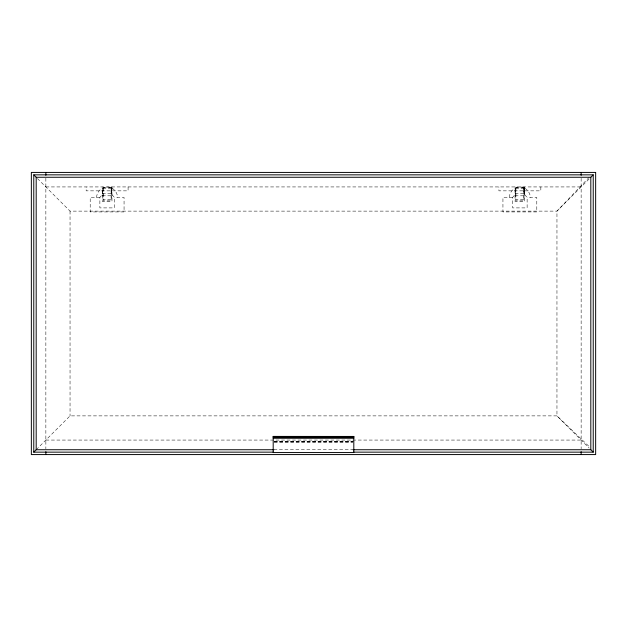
<?xml version="1.0" encoding="UTF-8"?>
<svg xmlns="http://www.w3.org/2000/svg" width="627" height="627" viewBox="0 0 627 627"><rect width="100%" height="100%" fill="white"/><g stroke="black" fill="none" stroke-linecap="round" stroke-linejoin="round"><path stroke-width="0.47" stroke-dasharray="3.13 2.35" d="M96.644 197.419C96.629 190.232 104.505 184.973 111.136 187.732L111.41 194.025L114.38 197.419L114.38 207.898L99.873 207.898L99.873 197.419L102.695 194.19L102.695 188.547L111.559 188.547L111.559 194.19M509.39 197.419C509.375 190.232 517.251 184.973 523.882 187.732L524.156 194.025L527.127 197.419L527.127 207.898L512.62 207.898L512.62 197.419L515.441 194.19L515.441 188.547L524.305 188.547L524.305 194.19M111.23 188.547L111.159 186.932L111.159 200.859L103.094 200.859L103.094 186.932L103.094 199.652L111.159 199.652L111.151 187.826C114.772 189.291 117.484 193.273 117.61 197.419M523.976 188.547L523.906 186.932L523.906 200.859L515.841 200.859L515.841 186.932L515.841 199.652L523.906 199.652L523.898 187.826C527.519 189.291 530.23 193.273 530.356 197.419M589.2 177.261L556.956 211.119L556.956 415.881L589.121 448.046M36.186 449.739L70.044 415.881L556.956 415.881L589.404 446.785M589.121 178.954L556.956 211.119L70.044 211.119L36.186 177.261M45.857 186.932L581.143 186.932M103.094 187.332L111.159 187.332M515.841 187.332L523.906 187.332M102.287 193.273L111.967 193.273M515.033 193.273L524.713 193.273M102.287 195.804L111.967 195.804M515.033 195.804L524.713 195.804M99.873 197.419L90.202 197.419L90.202 211.926L124.06 211.926L124.06 197.419L114.38 197.419M512.62 197.419L502.94 197.419L502.94 211.926L536.798 211.926L536.798 197.419L527.127 197.419M45.857 440.068L581.143 440.068M274.164 441.275L352.836 441.275M274.164 441.439L353.808 441.439M274.164 441.878L352.836 441.878M274.164 442.482L352.836 442.482M273.881 449.739L353.119 449.739M523.906 187.794L524.305 188.547M111.159 187.794L111.559 188.547M523.882 187.732L524.305 191.368M111.136 187.732L111.559 191.368M581.143 178.233L581.143 448.767M540.835 186.932L540.835 190.851L498.912 190.851L498.912 186.932M524.713 186.932L524.713 201.447L515.033 201.447L515.033 186.932M128.088 186.932L128.088 190.851L86.165 190.851L86.165 186.932M111.967 186.932L111.967 201.447L102.287 201.447L102.287 186.932M70.044 211.119L70.044 415.881M45.857 178.233L45.857 448.767"/><path stroke-width="0.94" d="M33.772 452.153L36.186 449.739L36.186 177.261L33.772 174.847L33.772 452.153L273.396 452.153M36.186 177.261L590.814 177.261L593.228 174.847L593.228 452.153L353.604 452.153M33.772 174.847L593.228 174.847M273.192 436.439L353.808 436.439L353.808 452.561L273.192 452.561L273.192 436.439L353.808 436.486M273.192 436.862L353.808 436.862M273.192 437.568L353.808 437.568M273.192 438.218L353.808 438.218M36.186 449.739L273.881 449.739M353.119 449.739L590.814 449.739L593.228 452.153M590.814 177.261L590.814 449.739M581.143 172.425L581.143 175.325M581.143 451.675L581.143 454.575M45.857 172.425L45.857 175.325M45.857 451.675L45.857 454.575M595.65 172.425L31.35 172.425L31.35 454.575L595.65 454.575L595.65 172.425"/></g></svg>
